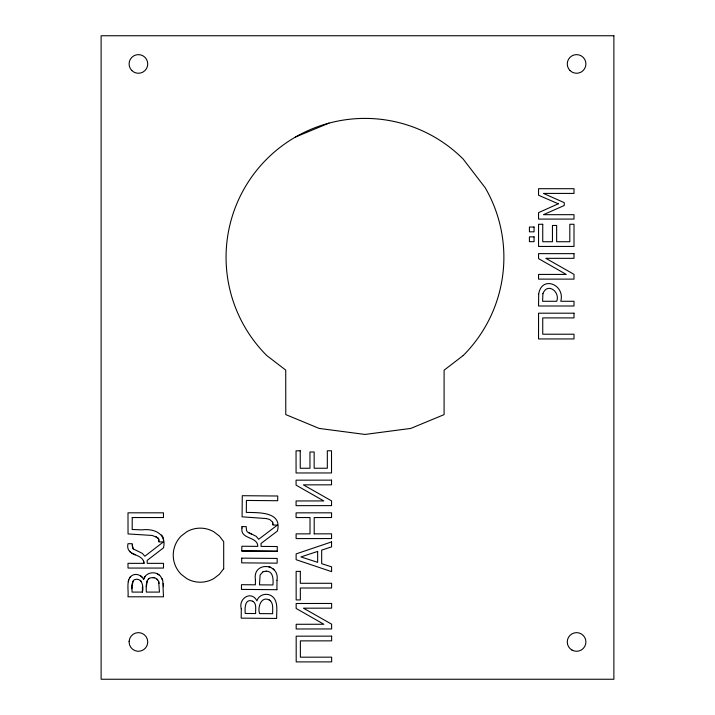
<?xml version="1.0" encoding="UTF-8"?>
<svg xmlns="http://www.w3.org/2000/svg" width="715" height="715" viewBox="0 0 715 715"><rect width="100%" height="100%" fill="white"/><g stroke="black" fill="none" stroke-linecap="round" stroke-linejoin="round"><path stroke-width="1.07" d="M132.007 587.569L132.052 592.091L142.437 592.091C143.876 586.64 141.91 576.898 134.42 579.758C130.89 581.197 130.702 598.384 132.981 581.134M132.186 517.535L163.494 517.535L163.449 512.825L127.994 512.816L128.039 533.935L152.241 535.455L157.926 537.823L158.73 539.083L158.873 541.916L163.494 541.845L144.85 556.225L142.214 553.303L133.33 548.968L132.481 547.359L132.248 543.704L127.985 543.704C125.107 556.699 143.304 552.749 144.01 563.349L127.985 563.349L128.03 568.059L163.494 568.067L163.494 563.349L147.201 563.349L147.201 560.372L163.494 547.851C166.801 534.114 154.646 528.278 142.017 529.869L132.177 529.484L132.23 517.535M142.383 592.091L142.437 586.729M156.969 579.078C159.695 582.108 154.592 576.219 152.796 577.666C145.145 577.157 146.119 587.06 146.369 592.091L159.463 592.091L158.676 581.697L159.123 583.377M162.779 580.732L163.485 596.811L127.976 596.802C128.923 590.027 125.08 577.434 133.937 574.646C137.548 573.698 141.928 575.62 143.608 579.4C145.368 572.795 154.091 570.811 159.123 574.932C161.09 575.611 164.101 584.092 161.947 578.524M241.983 528.036L242.001 526.58M255.443 579.874L255.398 584.807L241.491 584.691L241.447 589.401L276.911 589.705M276.911 589.714L276.991 580.205M241.992 528.036C240.079 539.709 257.65 536.062 257.802 546.376L241.831 546.233L241.786 550.952L277.241 551.256L277.286 546.537L261.046 546.403L261.073 543.418L277.42 531.03C282.345 511.582 259.375 512.726 246.318 512.405L246.425 500.446L277.688 500.723L277.733 496.004L242.269 495.701L242.081 516.829L266.284 518.545M146.369 586.738L147.299 580.544M158.918 541.586L158.685 539.083L155.709 536.42M242.001 526.589L246.219 526.615L246.46 530.289L247.301 531.897L256.149 536.304L258.696 539.262L277.474 525.033L272.898 525.069L272.737 522.227M272.96 524.327L272.987 523.827M255.443 579.883C252.216 561.409 279.931 562.678 276.991 580.214M128.28 581.715L128.7 579.865M143.554 579.4L145.011 576.585M130.639 576.442L129.46 578.086M148.3 579.096L149.498 578.229M263.04 571.714L260.108 574.949L259.474 584.843L272.924 584.959C273.416 579.856 273.38 570.945 266.186 571.169M295.518 137.012L329.016 123.132M263.04 571.723L266.195 571.16M300.246 450.799L296.046 450.808L296.073 472.973L331.528 472.955L331.51 450.781L327.318 450.781L327.336 468.236L314.162 468.245L314.153 451.987L309.961 451.987L309.97 468.253L300.255 468.253L300.237 450.799M314.207 533.855L331.572 533.837L331.572 538.556L296.108 538.583L296.108 533.864L310.015 533.855L310.006 517.544L296.099 517.553L296.09 512.843L331.554 512.816L331.554 517.526L314.198 517.544L314.207 533.855M161.617 534.963L163.029 537.269L163.565 540.111M132.203 544.893L133.33 548.968M129.576 551.301L130.496 552.355M131.694 553.312L135.18 554.938M143.563 560.855L143.965 563.349M157.273 573.761L159.123 574.932M140.506 575.745L142.276 577.318M152.796 577.666L154.503 577.818M140.426 580.383L141.221 581.304M163.324 583.351L163.485 586.64M241.795 550.943L277.25 551.247M252.779 601.217C244.7 598.035 244.753 608.367 245.263 613.47L255.648 613.55C255.291 609.6 257.069 603.594 252.779 601.217M266.275 518.545L269.734 519.537L272.737 522.236M268.581 566.503L270.788 567.272M248.927 533.024L251.555 534.069M270.297 600.663C261.913 594.764 257.203 606.642 259.572 613.595L272.674 613.702C272.451 609.082 273.872 602.745 269.189 599.867M272.683 568.461L274.176 569.998M157.917 580.231L158.73 581.697M241.286 608.733L241.196 618.144L276.66 618.448C276.428 610.905 278.904 599.796 270.645 595.354C265.515 592.789 258.562 595.121 256.926 600.877C251.474 590.081 238.158 598.41 241.286 608.742M241.733 558.129L241.679 562.857L277.143 563.161L277.188 558.442L241.724 558.138M129.111 641.301L129.093 641.963A9.322 9.322 0 0 0 137.754 651.258L138.415 651.285A9.322 9.322 0 0 0 147.71 642.615L147.737 641.963A9.322 9.322 0 0 0 139.067 632.659L138.415 632.632A9.322 9.322 0 0 0 129.111 641.301M538.681 294.187L538.547 306.002L574.002 306.002L574.002 301.283L560.783 301.283C565.342 284.445 541.487 275.069 538.672 294.187M542.908 293.677L542.596 301.283L556.762 301.283C560.319 291.47 547.181 282.175 542.9 293.677M223.697 568.702L219.398 574.297L213.794 578.596A27.036 27.036 0 0 1 186.758 578.596L181.163 574.297A27.036 27.036 0 0 1 181.163 536.062L186.758 531.763A27.036 27.036 0 0 1 213.794 531.763L219.398 536.062L223.697 541.666L223.697 568.702M463.195 355.534L444.095 370.191L444.095 414.62L410.821 428.41L364.972 434.443L319.149 428.419L285.777 414.593L285.732 370.102L266.749 355.534A138.907 138.907 0 0 1 266.749 159.088A138.907 138.907 0 0 1 463.195 159.088L485.271 187.857A138.907 138.907 0 0 1 463.195 355.534M558.29 203.793L538.547 212.65L538.547 219.085L574.002 219.085L574.002 214.679L543.454 214.679L564.242 205.509L564.242 202.649L543.454 193.416L574.002 193.416L574.002 188.697L538.547 188.697L538.547 195.249L558.29 203.793M331.572 541.916L296.126 553.893L296.126 559.702L331.599 571.634L331.59 566.87L321.679 563.661L321.67 550.112L331.581 546.895L331.572 541.916M317.648 551.426L300.935 556.913L317.657 562.356L317.648 551.426M613.881 35.75L101.119 35.75L101.119 679.25L613.881 679.25L613.881 35.75M542.739 224.278L538.547 224.278L538.547 246.443L574.002 246.443L574.002 224.278L569.81 224.278L569.81 241.733L556.645 241.733L556.645 225.466L552.454 225.466L552.454 241.733L542.739 241.733L542.739 224.278M534.069 227.039L529.422 227.039L529.431 231.821L534.069 231.821L534.069 227.039M534.069 236.871L529.422 236.871L529.431 241.661L534.069 241.661L534.069 236.871M574.002 253.637L538.547 253.637L538.547 258.615L566.244 274.426L538.547 274.426L538.547 279.118L574.002 279.118L574.002 274.354L545.858 258.33L574.002 258.33L574.002 253.637M574.002 313.197L538.547 313.197L538.547 338.937L574.002 338.937L574.002 334.218L542.739 334.218L542.739 317.907L574.002 317.907L574.002 313.197M331.537 480.14L296.073 480.167L296.082 485.145L323.788 500.938L296.082 500.956L296.09 505.648L331.546 505.621L331.546 500.858L303.383 484.85L331.537 484.833L331.528 480.14M300.327 571.392L296.135 571.392L296.162 599.921L300.345 599.921L300.336 588.016L331.608 587.989L331.599 583.279L300.336 583.297L300.327 571.392M331.617 603.469L296.153 603.496L296.162 608.474L323.868 624.267L296.171 624.284L296.18 628.977L331.635 628.95L331.626 624.186L303.473 608.179L331.626 608.161L331.617 603.469M331.644 636.144L296.18 636.171L296.198 661.911L331.662 661.884L331.653 657.165L300.389 657.192L300.372 640.881L331.644 640.855L331.635 636.144M131.819 70.535A9.322 9.322 0 0 0 147.415 66.352A9.322 9.322 0 0 0 136.002 54.939A9.322 9.322 0 0 0 131.819 70.535M571.928 650.033A9.322 9.322 0 0 0 585.907 641.963A9.322 9.322 0 0 0 571.928 633.883A9.322 9.322 0 0 0 571.928 650.033M569.998 70.535A9.322 9.322 0 0 0 585.594 66.352A9.322 9.322 0 0 0 574.172 54.939A9.322 9.322 0 0 0 569.998 70.535"/></g></svg>
